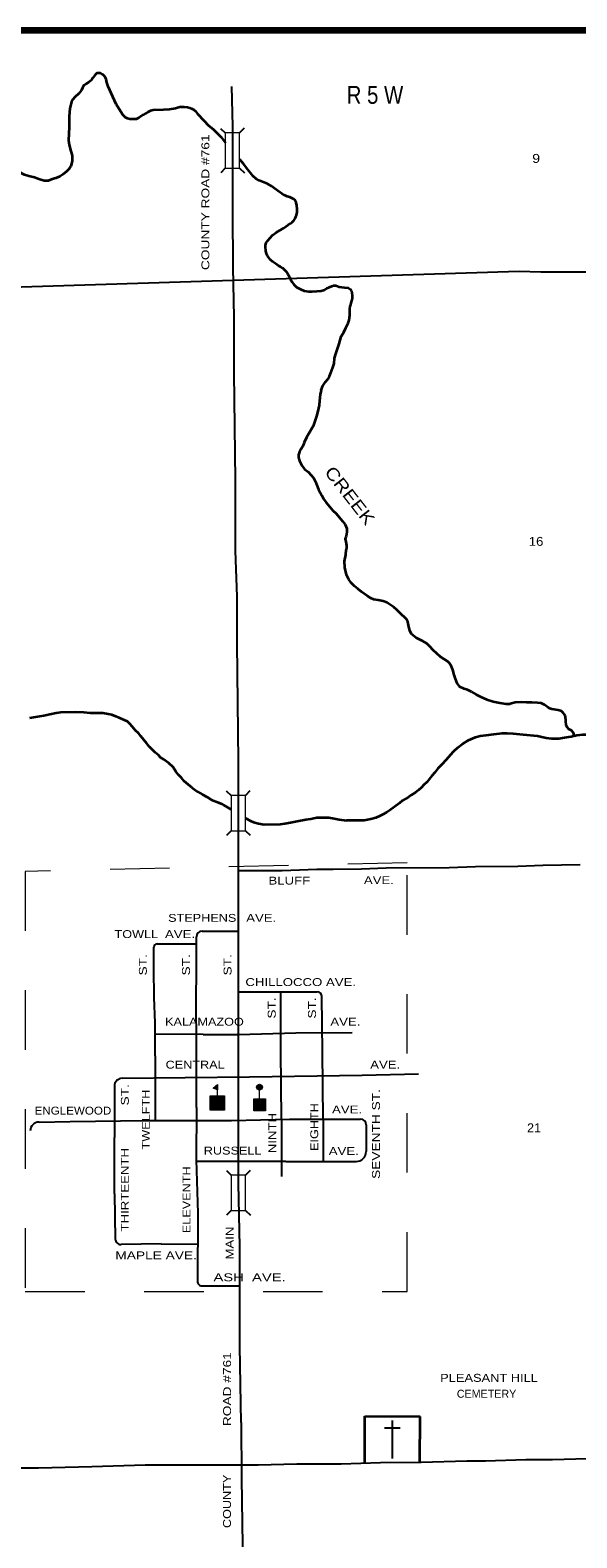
# Model space of a CAD drawing. Extents: x -10.85 to -6.91, y 9.57 to 13.52.
# Drawn here: x -9.181 to -8.262, y 10.981 to 13.516 of the extents above; entities that cross this region are included whole.
import ezdxf
from ezdxf.enums import TextEntityAlignment as Align

# ---------------------------------------------------------------- set-up
doc = ezdxf.new("R2010")
doc.units = 0
doc.header["$LTSCALE"] = 0.006
doc.linetypes.add('DOTTED', pattern=[1.5, 0.3, -1.2])
doc.linetypes.add('LONG_DASHED', pattern=[7.5, 6, -1.5])
for name, color, linetype, lineweight in [('1', 7, 'Continuous', 13), ('14', 7, 'Continuous', 25), ('21', 7, 'Continuous', 25), ('25', 7, 'Continuous', 35), ('31', 7, 'Continuous', 13), ('32', 7, 'DOTTED', 35), ('4', 7, 'LONG_DASHED', 13), ('48', 7, 'Continuous', 106)]:
    doc.layers.add(name, color=color, linetype=linetype, lineweight=lineweight)
for name, color, linetype in [('29', 7, 'Continuous'), ('45', 7, 'Continuous'), ('46', 7, 'Continuous'), ('49', 7, 'Continuous')]:
    doc.layers.add(name, color=color, linetype=linetype)

msp = doc.modelspace()

# ---------------------------------------------------------------- hatches: boundary and pattern name
at = {"layer": '1'}
for points in [[(-8.866288, 11.733712), (-8.873295, 11.736553), (-8.866288, 11.742614)], [(-8.87822, 11.699811), (-8.87822, 11.723864), (-8.854167, 11.723864), (-8.854167, 11.699811)]]:
    msp.add_hatch(color=256, dxfattribs=at).paths.add_polyline_path(points)
at = {"layer": '31'}
for points in [[(-8.795336, 11.733523, 1), (-8.795762, 11.743324, 1)], [(-8.805114, 11.698295), (-8.805114, 11.718561), (-8.785606, 11.718561), (-8.785606, 11.698295)]]:
    msp.add_hatch(color=256, dxfattribs=at).paths.add_polyline_path(points)

# ---------------------------------------------------------------- linework, layer by layer
at = {"layer": '1'}
msp.add_line((-8.866098, 11.723864), (-8.866098, 11.733712), dxfattribs=at)
for points in [[(-8.866288, 11.733712), (-8.873295, 11.736553), (-8.866288, 11.742614)], [(-8.87822, 11.699811), (-8.87822, 11.723864), (-8.854167, 11.723864), (-8.854167, 11.699811)]]:
    msp.add_lwpolyline(points, close=True, dxfattribs=at)
at = {"layer": '14'}
for p, q in [((-8.84053, 13.353977), (-8.842045, 13.420833)), ((-8.840341, 13.288636), (-8.84053, 13.353977)), ((-8.84053, 13.210985), (-8.840341, 13.288636)), ((-9.232197, 13.082765), (-8.358902, 13.110227)), ((-8.358902, 13.110227), (-8.322159, 13.10928)), ((-8.830871, 12.214205), (-8.830871, 12.285795)), ((-8.831061, 12.124432), (-8.830871, 12.214205)), ((-8.901705, 11.937879), (-8.901515, 11.991098)), ((-8.892045, 12.000568), (-8.830871, 12.000568)), ((-8.973295, 11.9375), (-8.973295, 11.973485)), ((-8.967614, 11.979167), (-8.901515, 11.979167)), ((-8.972917, 11.889015), (-8.973295, 11.9375)), ((-8.901894, 11.882386), (-8.901705, 11.937879)), ((-8.698295, 11.898295), (-8.830871, 11.898295)), ((-8.759848, 11.799621), (-8.75947, 11.898295)), ((-8.689773, 11.797917), (-8.69072, 11.890909)), ((-8.901326, 11.808144), (-8.901894, 11.882386)), ((-8.89053, 11.827083), (-8.971023, 11.827273)), ((-8.971023, 11.790909), (-8.971023, 11.682008)), ((-8.901326, 11.704167), (-8.901326, 11.808144)), ((-8.758333, 11.68428), (-8.759848, 11.799621)), ((-8.688258, 11.684659), (-8.689773, 11.797917)), ((-9.039583, 11.739962), (-9.039583, 11.653598)), ((-9.026515, 11.75322), (-8.920265, 11.754545)), ((-8.920265, 11.754545), (-8.8125, 11.755682)), ((-8.8125, 11.755682), (-8.623106, 11.758333)), ((-8.623106, 11.758333), (-8.52822, 11.760795)), ((-9.166288, 11.679545), (-9.113826, 11.680492)), ((-8.758333, 11.68428), (-8.758333, 11.588068)), ((-8.688258, 11.684659), (-8.688258, 11.613258)), ((-8.616098, 11.675189), (-8.616098, 11.630303)), ((-9.039583, 11.558712), (-9.039583, 11.653598)), ((-8.830871, 11.613447), (-8.901894, 11.613447)), ((-8.751326, 11.613258), (-8.830871, 11.613447)), ((-8.751326, 11.613258), (-8.633144, 11.613258)), ((-9.039583, 11.558712), (-9.038068, 11.483144)), ((-8.960985, 11.474621), (-9.028409, 11.473674)), ((-8.960985, 11.474621), (-8.899432, 11.474053)), ((-8.892045, 11.404167), (-8.828409, 11.404167)), ((-8.826136, 11.174432), (-8.825947, 11.080492)), ((-8.825947, 11.080492), (-8.823674, 10.930682))]:
    msp.add_line(p, q, dxfattribs=at)
for points in [[(-8.837879, 13.010606), (-8.837879, 13.033144), (-8.839962, 13.116477), (-8.84053, 13.210985)], [(-8.322159, 13.10928), (-8.18447, 13.109091), (-8.107765, 13.111553), (-8.004545, 13.11572), (-7.922159, 13.11875)], [(-8.830871, 12.285795), (-8.832955, 12.484659), (-8.833144, 12.563447), (-8.835606, 12.639962), (-8.835606, 12.727462), (-8.835606, 12.758902), (-8.837879, 12.939205), (-8.837879, 13.010606)], [(-8.830871, 11.664015), (-8.831061, 11.748485), (-8.830871, 11.848864), (-8.830871, 11.941667), (-8.830682, 12.016098), (-8.831061, 12.124432)], [(-8.830871, 12.102652), (-8.757576, 12.102652), (-8.699242, 12.104735), (-8.671591, 12.104924)], [(-8.671591, 12.104924), (-8.623864, 12.105303), (-8.582576, 12.107008), (-8.476705, 12.107576)], [(-8.476705, 12.107576), (-8.432008, 12.10947), (-8.361174, 12.109848)], [(-8.361174, 12.109848), (-8.319318, 12.111742), (-8.256061, 12.1125)], [(-8.971023, 11.790909), (-8.971023, 11.846402), (-8.972917, 11.889015)], [(-8.89053, 11.827083), (-8.830871, 11.827083), (-8.73447, 11.829545), (-8.639962, 11.830492)], [(-8.901326, 11.704167), (-8.902083, 11.615909), (-8.899432, 11.526515), (-8.899621, 11.411742)], [(-9.113826, 11.680492), (-8.986932, 11.682008), (-8.842803, 11.682008), (-8.744886, 11.684659), (-8.625568, 11.684659)], [(-8.828409, 11.470265), (-8.830871, 11.576326), (-8.830871, 11.664015)], [(-8.826136, 11.174432), (-8.828598, 11.302652), (-8.828409, 11.392992), (-8.828409, 11.470265)], [(-8.797538, 11.10322), (-8.732955, 11.104924), (-8.658333, 11.105114)], [(-8.658333, 11.105114), (-8.592045, 11.107386), (-8.523485, 11.107955), (-8.44697, 11.110227)], [(-8.44697, 11.110227), (-8.41553, 11.110227), (-8.347727, 11.112121)], [(-8.347727, 11.112121), (-8.302841, 11.1125), (-8.224053, 11.114583)], [(-9.275379, 11.096023), (-9.219697, 11.098106), (-9.167045, 11.098106), (-9.077273, 11.100568), (-8.987689, 11.10303), (-8.797538, 11.10322)]]:
    msp.add_lwpolyline(points, dxfattribs=at)
for centre, radius, start, end in [((-8.891972, 11.991023), 0.00947, 90, 179.7056), ((-8.967594, 11.973438), 0.005682, 90, 179.92787), ((-8.698387, 11.890788), 0.007576, 0.63428, 90), ((-9.026358, 11.739931), 0.013258, 90.6935, 180), ((-9.166055, 11.664397), 0.015152, 90.97188, 178.20231), ((-8.625612, 11.675137), 0.00947, 0, 89.93949), ((-8.633188, 11.630376), 0.017046, 270, 0), ((-9.028564, 11.483094), 0.00947, 180, 270.82219), ((-8.892133, 11.411768), 0.007576, 179.82148, 270)]:
    msp.add_arc(centre, radius, start, end, dxfattribs=at)
at = {"layer": '21'}
for p, q in [((-8.861174, 13.350379), (-8.85303, 13.342614)), ((-8.821212, 13.350758), (-8.828977, 13.342614)), ((-8.85303, 13.283523), (-8.860795, 13.275379)), ((-8.828977, 13.283523), (-8.820833, 13.275758)), ((-8.851515, 12.236364), (-8.843371, 12.228598)), ((-8.811553, 12.236742), (-8.819318, 12.228598)), ((-8.843371, 12.169508), (-8.851136, 12.161364)), ((-8.819318, 12.169508), (-8.811174, 12.161742)), ((-8.851136, 11.597917), (-8.842992, 11.590152)), ((-8.811174, 11.598295), (-8.818939, 11.590152)), ((-8.842992, 11.531061), (-8.850758, 11.522917)), ((-8.818939, 11.531061), (-8.810795, 11.523295))]:
    msp.add_line(p, q, dxfattribs=at)
at = {"layer": '21', "lineweight": 13}
for points in [[(-8.828977, 13.283523), (-8.828977, 13.342614), (-8.85303, 13.342614), (-8.85303, 13.283523)], [(-8.819318, 12.169508), (-8.819318, 12.228598), (-8.843371, 12.228598), (-8.843371, 12.169508)], [(-8.818939, 11.531061), (-8.818939, 11.590152), (-8.842992, 11.590152), (-8.842992, 11.531061)]]:
    msp.add_lwpolyline(points, close=True, dxfattribs=at)
at = {"layer": '25'}
msp.add_line((-8.818939, 12.190341), (-8.816667, 12.189205), dxfattribs=at)
for points in [[(-9.049811, 13.420833), (-9.052083, 13.427273), (-9.053598, 13.432955), (-9.055682, 13.4375), (-9.058712, 13.440909), (-9.063068, 13.442992), (-9.068939, 13.442992), (-9.07197, 13.440341), (-9.075568, 13.435227), (-9.07803, 13.43125), (-9.082386, 13.427841), (-9.087121, 13.425189), (-9.09072, 13.423295), (-9.093182, 13.418561)], [(-9.093182, 13.418561), (-9.095076, 13.414394), (-9.099242, 13.409091), (-9.105871, 13.402841), (-9.10947, 13.398864), (-9.111742, 13.394886), (-9.114583, 13.383523), (-9.11572, 13.370644)], [(-8.998295, 13.368182), (-9.00303, 13.366098), (-9.013447, 13.366098), (-9.017235, 13.366856), (-9.020644, 13.368939), (-9.025189, 13.372917), (-9.031818, 13.383712), (-9.036553, 13.391288), (-9.042424, 13.403598), (-9.049811, 13.420833)], [(-8.927652, 13.386742), (-8.936553, 13.383902), (-8.947348, 13.382386), (-8.957197, 13.381629), (-8.974432, 13.381061), (-8.978598, 13.380114), (-8.983333, 13.377652), (-8.991098, 13.372917), (-8.998295, 13.368182)], [(-8.927652, 13.386742), (-8.922348, 13.386742), (-8.916856, 13.385985), (-8.9125, 13.384848), (-8.909659, 13.383523), (-8.90625, 13.382386), (-8.903409, 13.379545), (-8.899621, 13.374621), (-8.888636, 13.362879)], [(-9.11572, 13.370644), (-9.115341, 13.361364), (-9.115341, 13.352652), (-9.116477, 13.330303)], [(-8.888636, 13.362879), (-8.881818, 13.355871), (-8.872917, 13.348295), (-8.860038, 13.335795)], [(-8.860038, 13.335795), (-8.856439, 13.33125), (-8.852652, 13.326136)], [(-9.116477, 13.330303), (-9.11572, 13.322727), (-9.112689, 13.312121), (-9.110795, 13.304735), (-9.110417, 13.298674), (-9.110606, 13.295076), (-9.112689, 13.286932)], [(-9.166477, 13.264773), (-9.174053, 13.267614), (-9.183333, 13.270076), (-9.19072, 13.272348), (-9.200379, 13.277083), (-9.209659, 13.282008), (-9.219508, 13.288826)], [(-9.112689, 13.286932), (-9.11553, 13.282197), (-9.119886, 13.27803), (-9.126326, 13.273106), (-9.13125, 13.269697), (-9.138068, 13.266856), (-9.144129, 13.264962), (-9.151136, 13.262311), (-9.157386, 13.262311), (-9.166477, 13.264773)], [(-8.814962, 13.28125), (-8.822348, 13.29072), (-8.828598, 13.298106)], [(-8.770833, 13.25), (-8.775189, 13.25322), (-8.782197, 13.257386), (-8.790341, 13.260606), (-8.796023, 13.262689), (-8.801136, 13.26553), (-8.80625, 13.270265), (-8.814962, 13.28125)], [(-8.736932, 13.230871), (-8.739773, 13.232576), (-8.744697, 13.23447), (-8.749242, 13.235985), (-8.753598, 13.237879), (-8.757386, 13.24053), (-8.760795, 13.242803), (-8.770833, 13.25)], [(-8.747159, 13.188447), (-8.743561, 13.19072), (-8.74053, 13.192614), (-8.737689, 13.195265), (-8.735417, 13.199053), (-8.733144, 13.204356), (-8.732386, 13.209659), (-8.732386, 13.214583), (-8.732765, 13.220833), (-8.734091, 13.225947), (-8.736932, 13.230871)], [(-8.785227, 13.150947), (-8.785227, 13.154167), (-8.78428, 13.157955), (-8.781439, 13.162121), (-8.773485, 13.171023), (-8.767235, 13.175568), (-8.755303, 13.182765), (-8.747159, 13.188447)], [(-8.773106, 13.125947), (-8.776894, 13.129167), (-8.779356, 13.132386), (-8.781818, 13.135985), (-8.783523, 13.139583), (-8.784659, 13.144508), (-8.785227, 13.150947)], [(-8.745265, 13.100568), (-8.747917, 13.105303), (-8.750379, 13.108902), (-8.75322, 13.112311), (-8.756439, 13.115152), (-8.760038, 13.117614), (-8.763447, 13.119508), (-8.767992, 13.122348), (-8.773106, 13.125947)], [(-8.745265, 13.100568), (-8.743371, 13.096402), (-8.74072, 13.091667), (-8.737879, 13.088068), (-8.733144, 13.083523), (-8.726705, 13.080303), (-8.720265, 13.077083), (-8.712879, 13.076136), (-8.707008, 13.076136), (-8.699242, 13.076515), (-8.691667, 13.077273), (-8.686174, 13.078977)], [(-8.686174, 13.078977), (-8.682197, 13.081439), (-8.67803, 13.083523), (-8.674053, 13.085227), (-8.671023, 13.085985), (-8.667424, 13.085985), (-8.661553, 13.084091), (-8.652652, 13.082955), (-8.646212, 13.082008), (-8.642992, 13.080114), (-8.64072, 13.077083)], [(-8.64072, 13.077083), (-8.640152, 13.074053), (-8.639773, 13.069318), (-8.639773, 13.064205), (-8.641098, 13.058902), (-8.643182, 13.052273)], [(-8.661742, 12.988258), (-8.657955, 13.000189), (-8.653788, 13.007576), (-8.650568, 13.014773), (-8.646591, 13.022727), (-8.644886, 13.027841), (-8.643561, 13.036553), (-8.64375, 13.046212), (-8.643182, 13.052273)], [(-8.691856, 12.910227), (-8.689205, 12.917614), (-8.684659, 12.924053), (-8.680871, 12.928598), (-8.677652, 12.933712), (-8.675379, 12.939583), (-8.67197, 12.948485), (-8.669886, 12.955303), (-8.669318, 12.964205), (-8.667235, 12.971212), (-8.664583, 12.979545), (-8.661742, 12.988258)], [(-8.691856, 12.910227), (-8.693371, 12.902652), (-8.694697, 12.892045), (-8.695455, 12.885227), (-8.697538, 12.875), (-8.699811, 12.866667), (-8.701894, 12.860038), (-8.705492, 12.849811), (-8.7125, 12.837311), (-8.716667, 12.830682), (-8.720455, 12.822159)], [(-8.720455, 12.822159), (-8.722917, 12.816098), (-8.725568, 12.811553), (-8.72822, 12.806629), (-8.729735, 12.801705), (-8.729735, 12.79697), (-8.728409, 12.791477), (-8.724432, 12.783712), (-8.719697, 12.777273), (-8.713447, 12.773106), (-8.708712, 12.767424), (-8.704924, 12.762689), (-8.701515, 12.756061), (-8.699053, 12.750379), (-8.696212, 12.743182)], [(-8.696212, 12.743182), (-8.69072, 12.732955), (-8.687689, 12.727652), (-8.683333, 12.721591), (-8.677652, 12.714583), (-8.67197, 12.708144), (-8.666477, 12.70303), (-8.661553, 12.696402), (-8.656061, 12.689773), (-8.651515, 12.68428), (-8.648864, 12.677652)], [(-8.648864, 12.677652), (-8.648864, 12.671591), (-8.65, 12.664962), (-8.651515, 12.660227), (-8.650568, 12.655114), (-8.649242, 12.649242), (-8.649242, 12.645265), (-8.649811, 12.641856)], [(-8.623864, 12.571023), (-8.629924, 12.576326), (-8.635795, 12.580871), (-8.641098, 12.586364), (-8.645076, 12.592045), (-8.649053, 12.6), (-8.651894, 12.611932), (-8.652652, 12.622917), (-8.650568, 12.633333), (-8.649811, 12.641856)], [(-8.558712, 12.535038), (-8.564583, 12.540909), (-8.569508, 12.545265), (-8.576136, 12.549621), (-8.581439, 12.55303), (-8.587689, 12.555682), (-8.595833, 12.557197), (-8.60303, 12.558333), (-8.608333, 12.560606), (-8.614583, 12.564583), (-8.623864, 12.571023)], [(-8.50322, 12.473106), (-8.50928, 12.479356), (-8.514205, 12.484091), (-8.521023, 12.488258), (-8.532008, 12.49375), (-8.539773, 12.5), (-8.542803, 12.505871), (-8.544318, 12.512311), (-8.546023, 12.520455), (-8.549053, 12.525947), (-8.558712, 12.535038)], [(-8.438826, 12.40322), (-8.445644, 12.40625), (-8.451515, 12.408144), (-8.458523, 12.411364), (-8.463068, 12.417803), (-8.465909, 12.425), (-8.468371, 12.431818), (-8.470644, 12.439773), (-8.472727, 12.445644), (-8.476136, 12.450947), (-8.478977, 12.454167), (-8.484848, 12.457955), (-8.490909, 12.461932), (-8.50322, 12.473106)], [(-8.438826, 12.40322), (-8.43125, 12.398485), (-8.423485, 12.394318), (-8.413447, 12.390152), (-8.402462, 12.386932), (-8.391098, 12.384659), (-8.38125, 12.382955), (-8.376894, 12.382576), (-8.373864, 12.382576)], [(-8.316098, 12.381061), (-8.32197, 12.383712), (-8.32822, 12.38447), (-8.3375, 12.384848), (-8.346402, 12.385038), (-8.354924, 12.385417), (-8.36572, 12.384848), (-8.373864, 12.382576)], [(-8.281629, 12.362689), (-8.282765, 12.364773), (-8.284848, 12.367803), (-8.287879, 12.370644), (-8.292992, 12.372348), (-8.300189, 12.373106), (-8.303977, 12.373864), (-8.307386, 12.375), (-8.310227, 12.376894), (-8.316098, 12.381061)], [(-9.130303, 12.368371), (-9.137311, 12.367235), (-9.147917, 12.365152), (-9.158144, 12.362879), (-9.16572, 12.361364), (-9.182197, 12.358902)], [(-9.09072, 12.367992), (-9.104167, 12.368561), (-9.130303, 12.368371)], [(-9.05, 12.36572), (-9.058712, 12.367235), (-9.080114, 12.367235), (-9.09072, 12.367992)], [(-9.009659, 12.344508), (-9.013636, 12.349242), (-9.017424, 12.352841), (-9.021402, 12.354735), (-9.026326, 12.356818), (-9.03125, 12.35928), (-9.037121, 12.361742), (-9.043939, 12.364205), (-9.05, 12.36572)], [(-8.281629, 12.362689), (-8.280871, 12.35303), (-8.280114, 12.347727), (-8.278788, 12.343939), (-8.275947, 12.340909), (-8.271402, 12.338636), (-8.268561, 12.335417), (-8.267614, 12.332576), (-8.267614, 12.328598)], [(-8.980871, 12.311174), (-8.985038, 12.316288), (-8.989962, 12.322348), (-8.994886, 12.328409), (-8.999242, 12.333333), (-9.003977, 12.337879), (-9.009659, 12.344508)], [(-8.474242, 12.297159), (-8.468561, 12.30322), (-8.461932, 12.30928), (-8.454924, 12.314962), (-8.444129, 12.321591), (-8.432386, 12.326515)], [(-8.432386, 12.326515), (-8.424242, 12.328788), (-8.414394, 12.330303), (-8.401515, 12.331818), (-8.3875, 12.333523), (-8.378788, 12.333523), (-8.36875, 12.332765)], [(-8.36875, 12.332765), (-8.352083, 12.33125), (-8.327841, 12.328788), (-8.313447, 12.325758), (-8.304735, 12.324621)], [(-8.304735, 12.324621), (-8.292235, 12.324621), (-8.282386, 12.326136), (-8.271212, 12.327652)], [(-8.271212, 12.327652), (-8.261742, 12.329924), (-8.251894, 12.33125), (-8.226326, 12.33125)], [(-8.947917, 12.282955), (-8.951705, 12.285795), (-8.956439, 12.289394), (-8.961742, 12.292803), (-8.96553, 12.296402), (-8.971023, 12.301136), (-8.980871, 12.311174)], [(-8.474242, 12.297159), (-8.481629, 12.288826), (-8.488636, 12.280871), (-8.495455, 12.273864), (-8.500947, 12.267614), (-8.505492, 12.261553), (-8.514394, 12.250947)], [(-8.90947, 12.242235), (-8.915341, 12.247159), (-8.92197, 12.252841), (-8.926705, 12.258523), (-8.931629, 12.263636), (-8.935985, 12.269129), (-8.940909, 12.276326), (-8.947917, 12.282955)], [(-8.514394, 12.250947), (-8.518939, 12.246402), (-8.523106, 12.242424), (-8.52822, 12.2375), (-8.533144, 12.233902), (-8.540341, 12.229167)], [(-8.90947, 12.242235), (-8.905114, 12.238636), (-8.899242, 12.235038), (-8.891477, 12.230492), (-8.883902, 12.226515), (-8.876326, 12.221591), (-8.864205, 12.216667)], [(-8.540341, 12.229167), (-8.545076, 12.226136), (-8.550189, 12.223295), (-8.555114, 12.220076), (-8.560227, 12.21572), (-8.576705, 12.203598)], [(-8.864205, 12.216667), (-8.85928, 12.214773), (-8.855682, 12.2125), (-8.848864, 12.208523), (-8.842992, 12.205303)], [(-8.576705, 12.203598), (-8.582197, 12.200189), (-8.587879, 12.196591), (-8.593561, 12.193939), (-8.6, 12.191098), (-8.608523, 12.188826), (-8.619697, 12.186932)], [(-8.816667, 12.189205), (-8.810795, 12.186174), (-8.805492, 12.183902), (-8.797159, 12.181818), (-8.787689, 12.180114), (-8.760038, 12.180682)], [(-8.760038, 12.180682), (-8.75303, 12.181629), (-8.743182, 12.183144), (-8.732008, 12.185606), (-8.717614, 12.188447), (-8.709091, 12.189583)], [(-8.709091, 12.189583), (-8.699242, 12.191856), (-8.678977, 12.191856), (-8.669886, 12.190152), (-8.661364, 12.188068), (-8.649432, 12.186553)], [(-8.619697, 12.186932), (-8.636364, 12.186932), (-8.649432, 12.186553)]]:
    msp.add_lwpolyline(points, dxfattribs=at)
at = {"layer": '31'}
msp.add_line((-8.795265, 11.717992), (-8.795265, 11.733712), dxfattribs=at)
msp.add_lwpolyline([(-8.805114, 11.698295), (-8.805114, 11.718561), (-8.785606, 11.718561), (-8.785606, 11.698295)], close=True, dxfattribs=at)
msp.add_circle((-8.795549, 11.738423), 0.004905, dxfattribs=at)
at = {"layer": '32'}
for p, q in [((-8.618371, 11.107765), (-8.618561, 11.184848)), ((-8.618561, 11.184848), (-8.525568, 11.184659)), ((-8.525758, 11.107765), (-8.525568, 11.184659))]:
    msp.add_line(p, q, dxfattribs=at)
at = {"layer": '32', "linetype": 'Continuous', "lineweight": 25}
for p, q in [((-8.585417, 11.16572), (-8.559091, 11.16572)), ((-8.572159, 11.17803), (-8.572159, 11.113826))]:
    msp.add_line(p, q, dxfattribs=at)
at = {"layer": '4'}
msp.add_lwpolyline([(-9.189394, 11.394697), (-8.54697, 11.394697), (-8.54697, 12.115341), (-9.189394, 12.101136)], close=True, dxfattribs=at)
at = {"layer": '48'}
msp.add_lwpolyline([(-10.848674, 9.632955), (-10.848674, 13.51553), (-6.966098, 13.51553), (-6.966098, 9.632955)], close=True, dxfattribs=at)

# ---------------------------------------------------------------- texts
at = {"layer": '29', "width": 1.2}
msp.add_text('CREEK', height=0.02083, rotation=307.987, dxfattribs=at).set_placement((-8.651834, 12.726676), align=Align.CENTER)
at = {"layer": '32', "width": 1.2}
msp.add_text('PLEASANT HILL', height=0.01345, dxfattribs=at).set_placement((-8.491667, 11.242803))
at = {"layer": '32'}
msp.add_text('CEMETERY', height=0.01345, dxfattribs=at).set_placement((-8.463636, 11.216098))
at = {"layer": '45'}
for s, width, p in [('9', 1.2, (-8.330303, 13.292424)), ('16', 1.1, (-8.330398, 12.648485)), ('21', 1.05, (-8.333807, 11.6625))]:
    msp.add_text(s, height=0.01496, dxfattribs=dict(at, width=width)).set_placement(p, align=Align.CENTER)
at = {"layer": '46', "width": 0.85}
msp.add_text('R 5 W', height=0.03011, dxfattribs=at).set_placement((-8.601326, 13.391667), align=Align.CENTER)
at = {"layer": '49'}
for s, width, p in [('COUNTY ROAD #761', 1.3, (-8.879924, 13.226136)), ('ST.', 1.3, (-8.985038, 11.944034)), ('ST.', 1.3, (-8.9125, 11.944034)), ('ST.', 1.3, (-8.842614, 11.944034)), ('ST.', 1.3, (-8.768371, 11.871496)), ('ST.', 1.3, (-8.700568, 11.871496)), ('ST.', 1.3, (-9.015341, 11.725473)), ('TWELFTH', 1.2, (-8.980114, 11.683807)), ('SEVENTH ST.', 1.3, (-8.592992, 11.659564)), ('NINTH', 1.25, (-8.767424, 11.66108)), ('EIGHTH', 1.2, (-8.69678, 11.671212)), ('THIRTEENTH', 1.25, (-9.015341, 11.565814)), ('ELEVENTH', 1.2, (-8.911742, 11.548958)), ('MAIN', 1.25, (-8.839015, 11.476136)), ('ROAD #761', 1.3, (-8.843371, 11.230492)), ('COUNTY ', 1.2, (-8.843561, 11.044886))]:
    msp.add_text(s, height=0.01326, rotation=90, dxfattribs=dict(at, width=width)).set_placement(p, align=Align.CENTER)
for s, width, p in [('BLUFF', 1.25, (-8.74536, 12.078977)), ('AVE.', 1.25, (-8.594697, 12.079735)), ('STEPHENS', 1.2, (-8.891856, 12.016288)), ('AVE.', 1.25, (-8.792614, 12.016288)), ('TOWLL', 1.2, (-9.002652, 11.989015)), ('AVE.', 1.25, (-8.929167, 11.989015)), ('CHILLOCCO AVE.', 1.25, (-8.726231, 11.908333)), ('KALAMAZOO', 1.2, (-8.888068, 11.841667)), ('AVE.', 1.25, (-8.651136, 11.841667)), ('CENTRAL', 1.2, (-8.903788, 11.769508)), ('AVE.', 1.25, (-8.584091, 11.769508)), ('ENGLEWOOD', 1.1, (-9.10928, 11.692235)), ('AVE.', 1.25, (-8.648295, 11.694129)), ('RUSSELL', 1.2, (-8.84072, 11.625)), ('AVE.', 1.25, (-8.653788, 11.624242)), ('MAPLE AVE.', 1.3, (-8.969413, 11.448864)), ('ASH  AVE.', 1.4, (-8.812216, 11.411932))]:
    msp.add_text(s, height=0.01326, dxfattribs=dict(at, width=width)).set_placement(p, align=Align.CENTER)

doc.saveas('drawing.dxf')
